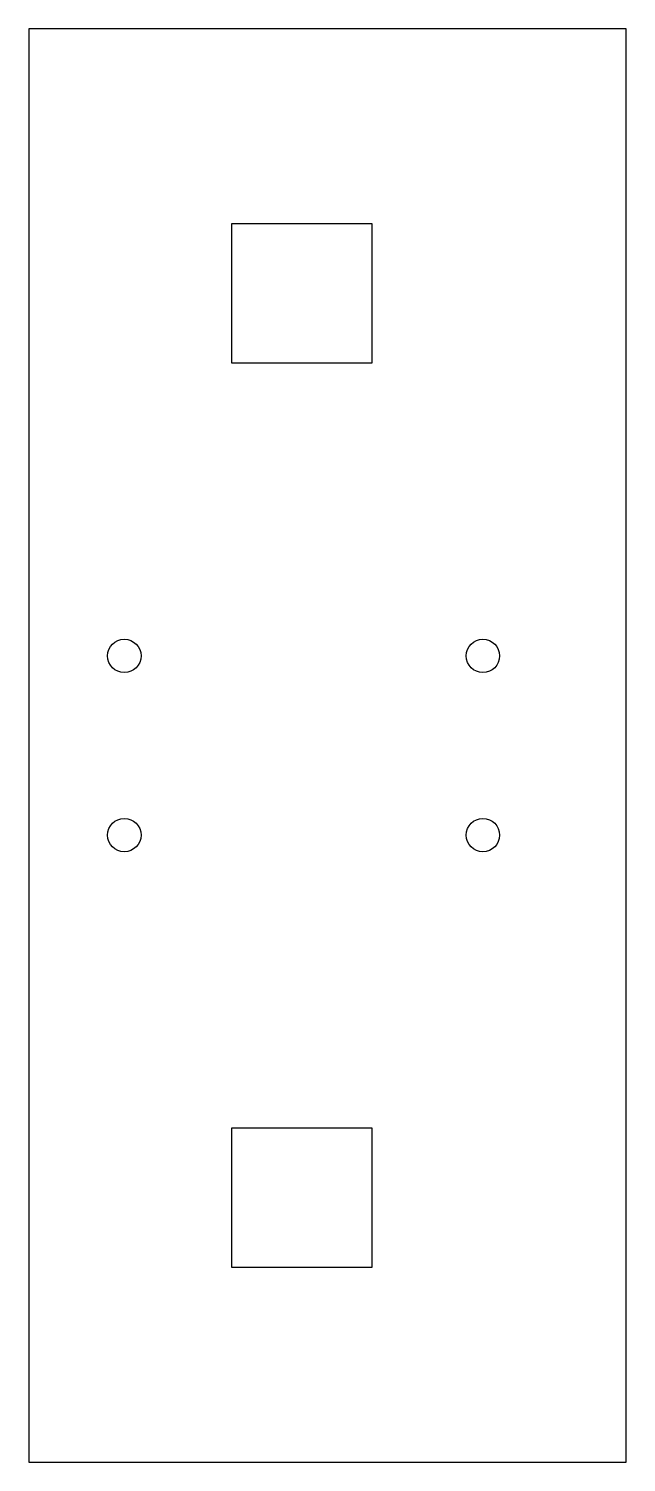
# Model space of a CAD drawing. Extents: x 0 to 50, y -60 to 60.
import ezdxf

# ---------------------------------------------------------------- set-up
doc = ezdxf.new("R2010")
doc.units = 0
doc.layers.get('0').update_dxf_attribs({"linetype": 'continuous'})

# ---------------------------------------------------------------- blocks, each defined once
blk = doc.blocks.new('POCKET001_CS')
at = {"color": 0}
for points in [[(0, 60), (0, -60), (50, -60), (50, 60)], [(17, 32), (17, 43.7), (28.7, 43.7), (28.7, 32)], [(28.7, -43.7), (17, -43.7), (17, -32), (28.7, -32)]]:
    blk.add_lwpolyline(points, close=True, dxfattribs=at)
for centre in [(8, 7.5, -3), (38, 7.5, -3), (8, -7.5, -3), (38, -7.5, -3)]:
    blk.add_circle(centre, 1.4, dxfattribs=at)

msp = doc.modelspace()

# ---------------------------------------------------------------- block references
at = {"color": 0}
msp.add_blockref('POCKET001_CS', (0, 0), dxfattribs=at)

doc.saveas('drawing.dxf')
